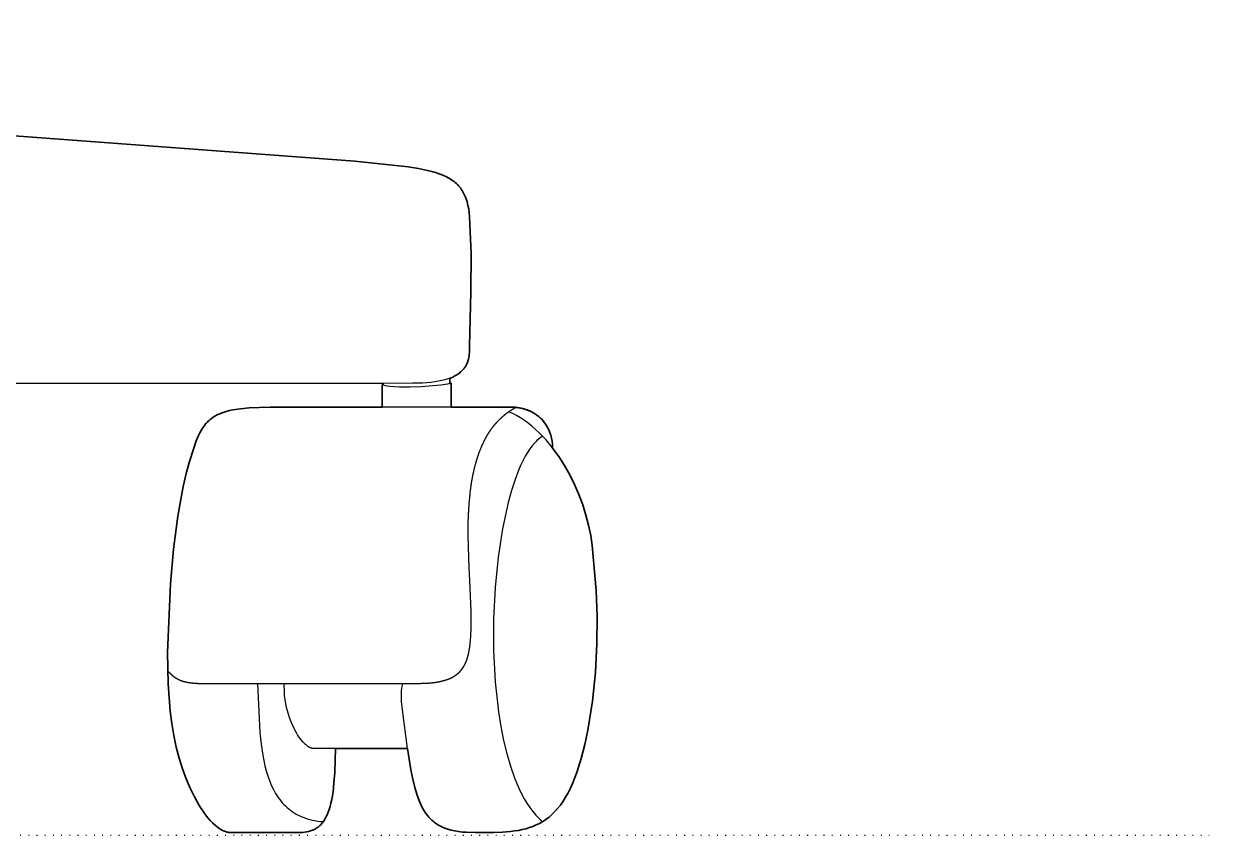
# Model space of a CAD drawing. Header units: millimetres. Extents: x 0 to 1824, y -1116 to 893.
# Drawn here: x 655 to 814, y -1115 to -1006.2 of the extents above; entities that cross this region are included whole.
import ezdxf

# ---------------------------------------------------------------- set-up
doc = ezdxf.new("R2010")
doc.units = ezdxf.units.MM
doc.linetypes.add('Dots', pattern=[1, 0, -1])
doc.layers.add('Blocks', color=7, linetype='Continuous')
for name, color, linetype, lineweight, true_color in [('Blocks$Inner', 7, 'Continuous', 25, 0x007f00), ('Blocks$Outline', 7, 'Continuous', 35, 0xff3f3f), ('Groud', 7, 'Dots', 25, 0x243775)]:
    doc.layers.add(name, color=color, linetype=linetype, lineweight=lineweight, true_color=true_color)

# ---------------------------------------------------------------- blocks, each defined once
blk = doc.blocks.new('Oxford Low Office Chair Back')
at = {"layer": 'Blocks$Inner'}
for points in [[(472.8, 107.29), (699.39, 90.41), (706.55, 89.67), (707.93, 89.44), (709.16, 89.19), (709.72, 89.05), (710.24, 88.89), (710.73, 88.73), (711.19, 88.55), (711.62, 88.36), (712.01, 88.15), (712.2, 88.04), (712.38, 87.92), (712.55, 87.8), (712.72, 87.68), (712.87, 87.55), (713.02, 87.41), (713.17, 87.28), (713.3, 87.13), (713.43, 86.98), (713.56, 86.83), (713.67, 86.67), (713.79, 86.5), (713.89, 86.33), (713.99, 86.15), (714.08, 85.97), (714.17, 85.78), (714.25, 85.58), (714.32, 85.38), (714.46, 84.96), (714.57, 84.5), (714.67, 84.02), (714.74, 83.51), (714.79, 82.97), (715, 78.05), (714.98, 72.89), (714.79, 65.59), (714.79, 65.17), (714.77, 64.74), (714.75, 64.52), (714.72, 64.31), (714.68, 64.09), (714.64, 63.88), (714.58, 63.66), (714.54, 63.56), (714.51, 63.45), (714.42, 63.25), (714.37, 63.14), (714.32, 63.04), (714.27, 62.94), (714.2, 62.84), (714.14, 62.75), (714.07, 62.65), (714, 62.55), (713.92, 62.46), (713.83, 62.37), (713.74, 62.28), (713.65, 62.19), (713.55, 62.1), (713.44, 62.01), (713.33, 61.93), (713.09, 61.77), (712.82, 61.61), (712.53, 61.47), (712.21, 61.33), (711.86, 61.21), (711.48, 61.09), (711.06, 60.99), (710.62, 60.9), (710.14, 60.82), (709.63, 60.75), (708.49, 60.66), (707.2, 60.63), (110.06, 60.14)], [(712.32, 57.41), (712.32, 60.63), (712.24, 60.6), (712.13, 60.58), (711.83, 60.52), (710.93, 60.4), (708.31, 60.17), (706.83, 60.12), (705.38, 60.13), (704.71, 60.16), (704.09, 60.22), (703.8, 60.26), (703.53, 60.3), (703.28, 60.36), (703.06, 60.42), (703.06, 57.41)], [(703.18, 60.63), (703.18, 60.38)], [(712.13, 61.31), (712.13, 60.58)], [(721.01, 57.41), (688.02, 57.41), (686.54, 57.39), (685.22, 57.32), (684.06, 57.21), (683.04, 57.06), (682.57, 56.96), (682.14, 56.85), (681.74, 56.72), (681.37, 56.58), (681.19, 56.51), (681.02, 56.43), (680.85, 56.35), (680.69, 56.26), (680.54, 56.17), (680.39, 56.07), (680.11, 55.87), (679.98, 55.77), (679.85, 55.66), (679.73, 55.54), (679.61, 55.42), (679.49, 55.3), (679.38, 55.17), (679.17, 54.9), (678.97, 54.61), (678.78, 54.31), (678.61, 53.98), (678.44, 53.64), (678.12, 52.89), (677.82, 52.06), (677.22, 50.15), (676.78, 48.55), (676.37, 46.78), (675.66, 42.79), (675.08, 38.38), (674.65, 33.74), (674.28, 24.52), (674.35, 20.32), (674.61, 16.64), (674.82, 14.99), (675.1, 13.38), (675.44, 11.82), (675.84, 10.33), (676.28, 8.91), (676.78, 7.56), (677.31, 6.31), (677.87, 5.15), (678.46, 4.1), (678.76, 3.61), (679.07, 3.16), (679.38, 2.73), (679.69, 2.34), (680, 1.97), (680.32, 1.65), (680.64, 1.35), (680.95, 1.1), (681.11, 0.98), (681.27, 0.88), (681.43, 0.78), (681.58, 0.69), (681.74, 0.61), (681.89, 0.55), (682.05, 0.49), (682.13, 0.47), (682.16, 0.45), (682.2, 0.44), (682.35, 0.41), (682.51, 0.38), (682.66, 0.36), (682.81, 0.36), (691.75, 0.36), (692.06, 0.36), (692.36, 0.38), (692.65, 0.41), (692.93, 0.45), (693.2, 0.51), (693.33, 0.54), (693.46, 0.58), (693.59, 0.63), (693.71, 0.67), (693.83, 0.73), (693.95, 0.78), (694.07, 0.84), (694.18, 0.91), (694.29, 0.98), (694.4, 1.06), (694.51, 1.14), (694.62, 1.23), (694.72, 1.32), (694.82, 1.42), (694.91, 1.52), (695.01, 1.63), (695.1, 1.75), (695.19, 1.87), (695.28, 2), (695.36, 2.14), (695.52, 2.43), (695.68, 2.75), (695.82, 3.1), (695.95, 3.47), (696.07, 3.88), (696.19, 4.33), (696.29, 4.8), (696.47, 5.85), (696.6, 7.05), (696.7, 8.41), (696.78, 11.62), (706.47, 11.62), (706.93, 8.78), (707.18, 7.54), (707.45, 6.4), (707.76, 5.38), (707.92, 4.9), (708.1, 4.46), (708.29, 4.03), (708.49, 3.64), (708.71, 3.27), (708.94, 2.92), (709.19, 2.59), (709.32, 2.44), (709.46, 2.29), (709.6, 2.15), (709.74, 2.02), (709.89, 1.89), (710.04, 1.76), (710.2, 1.64), (710.37, 1.53), (710.54, 1.42), (710.72, 1.32), (710.9, 1.22), (711.08, 1.13), (711.48, 0.97), (711.89, 0.82), (712.34, 0.7), (712.81, 0.59), (713.31, 0.51), (713.83, 0.44), (714.39, 0.4), (715.6, 0.36), (718.05, 0.38), (719.2, 0.42), (720.29, 0.51), (720.82, 0.58), (721.34, 0.66), (721.84, 0.76), (722.34, 0.88), (722.82, 1.03), (723.28, 1.19), (723.74, 1.38), (724.19, 1.6), (724.62, 1.85), (725.04, 2.13), (725.45, 2.44), (725.85, 2.79), (726.24, 3.17), (726.61, 3.59), (726.98, 4.05), (727.33, 4.56), (727.67, 5.11), (728, 5.7), (728.32, 6.34), (728.63, 7.03), (728.93, 7.77), (729.22, 8.56), (729.76, 10.32), (730.25, 12.2), (730.67, 14.11), (731.29, 17.99), (731.69, 21.87), (731.87, 25.68), (731.89, 29.36), (731.77, 32.84), (731.26, 38.89), (731.06, 40.23), (730.77, 41.59), (730.41, 42.96), (729.97, 44.34), (729.45, 45.7), (728.87, 47.04), (728.23, 48.35), (727.52, 49.61), (726.75, 50.82), (725.92, 51.96), (725.05, 53.03), (724.59, 53.53), (724.13, 54), (723.65, 54.45), (723.16, 54.88), (722.66, 55.28), (722.15, 55.65), (721.64, 55.99), (721.11, 56.29), (720.58, 56.57), (720.03, 56.81)], [(724.58, 53.53), (724.4, 53.41), (724.31, 53.35), (724.22, 53.28), (724.05, 53.14), (723.88, 52.99), (723.71, 52.83), (723.54, 52.65), (723.21, 52.26), (722.88, 51.84), (722.57, 51.36), (722.27, 50.85), (721.97, 50.3), (721.69, 49.71), (721.41, 49.08), (720.89, 47.72), (720.4, 46.24), (719.96, 44.63), (719.2, 41.12), (718.61, 37.29), (718.21, 33.22), (718.01, 29.02), (718.01, 24.77), (718.23, 20.58), (718.67, 16.54), (718.98, 14.6), (719.35, 12.73), (719.78, 10.95), (720.27, 9.27), (720.82, 7.69), (721.12, 6.94), (721.44, 6.23), (721.77, 5.55), (722.12, 4.9), (722.49, 4.29), (722.87, 3.72), (723.27, 3.18), (723.69, 2.69), (724.13, 2.24), (724.35, 2.03), (724.58, 1.83)], [(686.35, 20.37), (686.65, 13.78), (686.82, 12.23), (687.04, 10.73), (687.34, 9.31), (687.52, 8.63), (687.72, 7.98), (687.94, 7.34), (688.19, 6.74), (688.47, 6.16), (688.77, 5.61), (688.93, 5.35), (689.1, 5.09), (689.28, 4.84), (689.47, 4.6), (689.66, 4.37), (689.87, 4.15), (690.08, 3.94), (690.3, 3.73), (690.53, 3.54), (690.77, 3.35), (691.01, 3.17), (691.27, 3.01), (691.54, 2.85), (691.81, 2.7), (692.1, 2.57), (692.4, 2.44), (692.7, 2.32), (693.02, 2.22), (693.35, 2.12), (693.69, 2.04), (694.04, 1.97), (694.4, 1.91), (694.77, 1.86), (695.16, 1.83)], [(696.78, 11.62), (693.92, 11.62), (693.89, 11.62), (693.88, 11.62), (693.88, 11.62), (693.88, 11.62), (693.88, 11.62), (693.87, 11.62), (693.87, 11.62), (693.87, 11.62), (693.87, 11.62), (693.86, 11.62), (693.86, 11.62), (693.86, 11.62), (693.86, 11.62), (693.85, 11.62), (693.84, 11.62), (693.84, 11.62), (693.83, 11.62), (693.83, 11.62), (693.83, 11.62), (693.83, 11.62), (693.82, 11.62), (693.82, 11.62), (693.82, 11.62), (693.82, 11.62), (693.81, 11.62), (693.81, 11.62), (693.81, 11.62), (693.77, 11.63), (693.77, 11.63), (693.76, 11.63), (693.76, 11.63), (693.76, 11.63), (693.76, 11.63), (693.76, 11.63), (693.75, 11.63), (693.75, 11.63), (693.75, 11.63), (693.75, 11.63), (693.74, 11.63), (693.74, 11.64), (693.74, 11.64), (693.74, 11.64), (693.73, 11.64), (693.73, 11.64), (693.69, 11.65), (693.69, 11.65), (693.69, 11.65), (693.68, 11.65), (693.68, 11.65), (693.68, 11.65), (693.68, 11.65), (693.67, 11.65), (693.67, 11.65), (693.67, 11.65), (693.67, 11.65), (693.66, 11.65), (693.66, 11.65), (693.66, 11.65), (693.66, 11.65), (693.65, 11.65), (693.65, 11.66), (693.65, 11.66), (693.65, 11.66), (693.64, 11.66), (693.64, 11.66), (693.64, 11.66), (693.64, 11.66), (693.63, 11.66), (693.63, 11.66), (693.63, 11.66), (693.63, 11.66), (693.62, 11.66), (693.62, 11.66), (693.62, 11.67), (693.62, 11.67), (693.61, 11.67), (693.61, 11.67), (693.61, 11.67), (693.61, 11.67), (693.6, 11.67), (693.6, 11.67), (693.6, 11.67), (693.6, 11.67), (693.59, 11.67), (693.59, 11.67), (693.59, 11.67), (693.59, 11.68), (693.58, 11.68), (693.58, 11.68), (693.58, 11.68), (693.58, 11.68), (693.57, 11.68), (693.57, 11.68), (693.53, 11.7), (693.53, 11.7), (693.52, 11.7), (693.52, 11.7), (693.52, 11.7), (693.52, 11.7), (693.51, 11.7), (693.51, 11.7), (693.51, 11.7), (693.51, 11.7), (693.5, 11.71), (693.5, 11.71), (693.5, 11.71), (693.5, 11.71), (693.49, 11.71), (693.49, 11.71), (693.49, 11.71), (693.49, 11.71), (693.48, 11.71), (693.48, 11.71), (693.48, 11.72), (693.48, 11.72), (693.47, 11.72), (693.47, 11.72), (693.47, 11.72), (693.47, 11.72), (693.46, 11.72), (693.46, 11.72), (693.46, 11.72), (693.46, 11.72), (693.45, 11.73), (693.45, 11.73), (693.45, 11.73), (693.36, 11.77), (693.28, 11.81), (693.28, 11.81), (693.27, 11.82), (693.27, 11.82), (693.27, 11.82), (693.27, 11.82), (693.26, 11.82), (693.26, 11.82), (693.26, 11.82), (693.26, 11.83), (693.25, 11.83), (693.25, 11.83), (693.25, 11.83), (693.24, 11.83), (693.24, 11.83), (693.24, 11.84), (693.24, 11.84), (693.19, 11.86), (693.11, 11.92), (693.02, 11.98), (692.94, 12.05), (692.85, 12.12), (692.76, 12.2), (692.76, 12.2), (692.76, 12.2), (692.75, 12.2), (692.75, 12.21), (692.75, 12.21), (692.75, 12.21), (692.74, 12.21), (692.74, 12.22), (692.74, 12.22), (692.73, 12.22), (692.73, 12.22), (692.73, 12.23), (692.73, 12.23), (692.72, 12.23), (692.72, 12.23), (692.72, 12.24), (692.67, 12.28), (692.59, 12.37), (692.41, 12.55), (692.24, 12.76), (692.06, 12.98), (691.89, 13.22), (691.72, 13.48), (691.56, 13.75), (691.4, 14.04), (691.24, 14.34), (690.94, 14.98), (690.67, 15.66), (690.44, 16.39), (690.24, 17.14), (690.09, 17.92), (689.98, 18.73), (689.95, 19.13), (689.94, 19.54), (689.93, 19.95), (689.95, 20.37)], [(706.47, 11.62), (705.77, 16.83), (705.68, 17.94), (705.66, 18.91), (705.68, 19.34), (705.71, 19.73), (705.74, 19.91), (705.77, 20.07), (705.81, 20.23), (705.83, 20.3), (705.85, 20.37)]]:
    blk.add_lwpolyline(points, dxfattribs=at)
for points in [[(720.6, 57.18), (721.01, 57.41)], [(721.01, 57.41), (721.02, 57.4)], [(721.02, 57.4), (721.06, 57.4)], [(721.06, 57.4), (721.12, 57.4)], [(721.12, 57.4), (721.21, 57.38)], [(721.21, 57.38), (721.45, 57.35)], [(721.45, 57.35), (721.75, 57.29)], [(721.75, 57.29), (722.11, 57.19)], [(718.53, 55.49), (718.84, 55.81)], [(718.84, 55.81), (719.16, 56.11)], [(719.16, 56.11), (719.5, 56.4)], [(719.5, 56.4), (719.85, 56.68)], [(719.85, 56.68), (720.22, 56.94)], [(720.22, 56.94), (720.6, 57.18)], [(722.11, 57.19), (722.31, 57.13)], [(722.31, 57.13), (722.52, 57.05)], [(722.52, 57.05), (722.73, 56.97)], [(722.73, 56.97), (722.95, 56.87)], [(722.95, 56.87), (723.18, 56.76)], [(723.18, 56.76), (723.4, 56.63)], [(723.4, 56.63), (723.63, 56.49)], [(723.63, 56.49), (723.86, 56.33)], [(723.86, 56.33), (724.08, 56.16)], [(724.08, 56.16), (724.3, 55.97)], [(724.3, 55.97), (724.51, 55.76)], [(724.51, 55.76), (724.72, 55.52)], [(717.2, 53.71), (717.44, 54.09)], [(717.44, 54.09), (717.69, 54.46)], [(717.69, 54.46), (717.96, 54.82)], [(717.96, 54.82), (718.23, 55.16)], [(718.23, 55.16), (718.53, 55.49)], [(724.72, 55.52), (724.91, 55.27)], [(724.91, 55.27), (725, 55.14)], [(725, 55.14), (725.09, 55)], [(725.09, 55), (725.18, 54.85)], [(725.18, 54.85), (725.26, 54.7)], [(725.26, 54.7), (725.42, 54.39)], [(725.42, 54.39), (725.56, 54.04)], [(716.38, 52.08), (716.76, 52.92)], [(716.76, 52.92), (716.98, 53.32)], [(716.98, 53.32), (717.2, 53.71)], [(725.56, 54.04), (725.68, 53.67)], [(725.68, 53.67), (725.78, 53.28)], [(725.78, 53.28), (725.86, 52.86)], [(725.86, 52.86), (725.91, 52.41)], [(715.74, 50.3), (716.03, 51.21)], [(716.03, 51.21), (716.38, 52.08)], [(725.91, 52.41), (725.94, 51.93)], [(715.26, 48.41), (715.48, 49.37)], [(715.48, 49.37), (715.74, 50.3)], [(715.08, 47.43), (715.26, 48.41)], [(714.73, 44.4), (714.93, 46.43)], [(714.93, 46.43), (715.08, 47.43)], [(714.62, 42.34), (714.73, 44.4)], [(714.6, 40.29), (714.62, 42.34)], [(714.72, 36.34), (714.6, 40.29)], [(715.02, 29.86), (714.72, 36.34)], [(714.99, 27.53), (715.02, 29.86)], [(714.94, 26.49), (714.99, 27.53)], [(714.8, 25.11), (714.85, 25.55)], [(714.85, 25.55), (714.94, 26.49)], [(714.43, 23.55), (714.54, 23.91)], [(714.54, 23.91), (714.64, 24.29)], [(714.64, 24.29), (714.72, 24.69)], [(714.72, 24.69), (714.8, 25.11)], [(713.69, 22.19), (713.79, 22.32)], [(713.79, 22.32), (713.89, 22.46)], [(713.89, 22.46), (713.98, 22.6)], [(713.98, 22.6), (714.07, 22.75)], [(714.07, 22.75), (714.15, 22.9)], [(714.15, 22.9), (714.3, 23.21)], [(714.3, 23.21), (714.43, 23.55)], [(674.3, 22.03), (674.61, 21.72)], [(674.61, 21.72), (674.77, 21.57)], [(674.77, 21.57), (674.85, 21.5)], [(674.85, 21.5), (674.94, 21.42)], [(674.94, 21.42), (675.03, 21.35)], [(675.03, 21.35), (675.12, 21.28)], [(675.12, 21.28), (675.22, 21.21)], [(675.22, 21.21), (675.32, 21.14)], [(675.32, 21.14), (675.43, 21.07)], [(675.43, 21.07), (675.54, 21.01)], [(675.54, 21.01), (675.66, 20.95)], [(675.66, 20.95), (675.78, 20.89)], [(675.78, 20.89), (675.91, 20.83)], [(675.91, 20.83), (676.05, 20.77)], [(676.05, 20.77), (676.19, 20.72)], [(676.19, 20.72), (676.34, 20.67)], [(711, 20.67), (711.43, 20.78)], [(711.43, 20.78), (711.82, 20.91)], [(711.82, 20.91), (712, 20.98)], [(712, 20.98), (712.18, 21.05)], [(712.18, 21.05), (712.35, 21.13)], [(712.35, 21.13), (712.51, 21.22)], [(712.51, 21.22), (712.67, 21.31)], [(712.67, 21.31), (712.82, 21.4)], [(712.82, 21.4), (712.96, 21.5)], [(712.96, 21.5), (713.1, 21.6)], [(713.1, 21.6), (713.23, 21.71)], [(713.23, 21.71), (713.35, 21.82)], [(713.35, 21.82), (713.47, 21.94)], [(713.47, 21.94), (713.58, 22.06)], [(713.58, 22.06), (713.69, 22.19)], [(676.34, 20.67), (676.67, 20.58)], [(676.67, 20.58), (677.03, 20.51)], [(677.03, 20.51), (677.43, 20.45)], [(677.43, 20.45), (677.87, 20.4)], [(677.87, 20.4), (678.36, 20.38)], [(678.36, 20.38), (678.89, 20.37)], [(678.89, 20.37), (707.78, 20.37)], [(707.78, 20.37), (708.99, 20.4)], [(708.99, 20.4), (709.55, 20.44)], [(709.55, 20.44), (710.07, 20.5)], [(710.07, 20.5), (710.55, 20.57)], [(710.55, 20.57), (711, 20.67)]]:
    blk.add_open_spline(points, degree=1, dxfattribs=at)
at = {"layer": 'Blocks$Outline'}
for points in [[(430.56, 108.86), (444.48, 108.71), (459.64, 108.19), (472.8, 107.29), (699.39, 90.41)], [(699.39, 90.41), (706.55, 89.67), (707.93, 89.44), (709.16, 89.19), (709.72, 89.05), (710.24, 88.89), (710.73, 88.73), (711.19, 88.55), (711.62, 88.36), (712.01, 88.15), (712.2, 88.04), (712.38, 87.92), (712.55, 87.8), (712.72, 87.68), (712.87, 87.55), (713.02, 87.41), (713.17, 87.28), (713.3, 87.13), (713.43, 86.98), (713.56, 86.83), (713.67, 86.67), (713.79, 86.5), (713.89, 86.33), (713.99, 86.15), (714.08, 85.97), (714.17, 85.78), (714.25, 85.58), (714.32, 85.38), (714.46, 84.96), (714.57, 84.5), (714.67, 84.02), (714.74, 83.51), (714.79, 82.97), (715, 78.05), (714.98, 72.89), (714.79, 65.59), (714.79, 65.17), (714.77, 64.74), (714.75, 64.52), (714.72, 64.31), (714.68, 64.09), (714.64, 63.88), (714.58, 63.66), (714.54, 63.56), (714.51, 63.45), (714.42, 63.25), (714.37, 63.14), (714.32, 63.04), (714.27, 62.94), (714.2, 62.84), (714.14, 62.75), (714.07, 62.65), (714, 62.55), (713.92, 62.46), (713.83, 62.37), (713.74, 62.28), (713.65, 62.19), (713.55, 62.1), (713.44, 62.01), (713.33, 61.93), (713.09, 61.77), (712.82, 61.61), (712.53, 61.47), (712.21, 61.33), (712.13, 61.31)], [(703.18, 60.63), (600.82, 60.54)], [(703.18, 60.38), (703.18, 60.63)], [(712.13, 61.31), (712.13, 60.58)], [(712.13, 60.58), (712.13, 60.58), (712.24, 60.6), (712.32, 60.63), (712.32, 57.41)], [(703.06, 57.41), (703.06, 60.42), (703.18, 60.38)], [(725.94, 51.93), (726.75, 50.82), (727.52, 49.61), (728.23, 48.35), (728.87, 47.04), (729.45, 45.7), (729.97, 44.34), (730.41, 42.96), (730.77, 41.59), (731.06, 40.23), (731.26, 38.89), (731.77, 32.84), (731.89, 29.36), (731.87, 25.68), (731.69, 21.87), (731.29, 17.99), (730.67, 14.11), (730.25, 12.2), (729.76, 10.32), (729.22, 8.56), (728.93, 7.77), (728.63, 7.03), (728.32, 6.34), (728, 5.7), (727.67, 5.11), (727.33, 4.56), (726.98, 4.05), (726.61, 3.59), (726.24, 3.17), (725.85, 2.79), (725.45, 2.44), (725.04, 2.13), (724.62, 1.85), (724.19, 1.6), (723.74, 1.38), (723.28, 1.19), (722.82, 1.03), (722.34, 0.88), (721.84, 0.76), (721.34, 0.66), (720.82, 0.58), (720.29, 0.51), (719.2, 0.42), (718.05, 0.38), (715.6, 0.36), (714.39, 0.4), (713.83, 0.44), (713.31, 0.51), (712.81, 0.59), (712.34, 0.7), (711.89, 0.82), (711.48, 0.97), (711.08, 1.13), (710.9, 1.22), (710.72, 1.32), (710.54, 1.42), (710.37, 1.53), (710.2, 1.64), (710.04, 1.76), (709.89, 1.89), (709.74, 2.02), (709.6, 2.15), (709.46, 2.29), (709.32, 2.44), (709.19, 2.59), (708.94, 2.92), (708.71, 3.27), (708.49, 3.64), (708.29, 4.03), (708.1, 4.46), (707.92, 4.9), (707.76, 5.38), (707.45, 6.4), (707.18, 7.54), (706.93, 8.78), (706.47, 11.62), (696.78, 11.62), (696.7, 8.41), (696.6, 7.05), (696.47, 5.85), (696.29, 4.8), (696.19, 4.33), (696.07, 3.88), (695.95, 3.47), (695.82, 3.1), (695.68, 2.75), (695.52, 2.43), (695.36, 2.14), (695.28, 2), (695.19, 1.87), (695.1, 1.75), (695.01, 1.63), (694.91, 1.52), (694.82, 1.42), (694.72, 1.32), (694.62, 1.23), (694.51, 1.14), (694.4, 1.06), (694.29, 0.98), (694.18, 0.91), (694.07, 0.84), (693.95, 0.78), (693.83, 0.73), (693.71, 0.67), (693.59, 0.63), (693.46, 0.58), (693.33, 0.54), (693.2, 0.51), (692.93, 0.45), (692.65, 0.41), (692.36, 0.38), (692.06, 0.36), (691.75, 0.36), (682.81, 0.36), (682.66, 0.36), (682.51, 0.38), (682.35, 0.41), (682.2, 0.44), (682.16, 0.45), (682.13, 0.47), (682.05, 0.49), (681.89, 0.55), (681.74, 0.61), (681.58, 0.69), (681.43, 0.78), (681.27, 0.88), (681.11, 0.98), (680.95, 1.1), (680.64, 1.35), (680.32, 1.65), (680, 1.97), (679.69, 2.34), (679.38, 2.73), (679.07, 3.16), (678.76, 3.61), (678.46, 4.1), (677.87, 5.15), (677.31, 6.31), (676.78, 7.56), (676.28, 8.91), (675.84, 10.33), (675.44, 11.82), (675.1, 13.38), (674.82, 14.99), (674.61, 16.64), (674.35, 20.32), (674.28, 24.52), (674.65, 33.74), (675.08, 38.38), (675.66, 42.79), (676.37, 46.78), (676.78, 48.55), (677.22, 50.15), (677.82, 52.06), (678.12, 52.89), (678.44, 53.64), (678.61, 53.98), (678.78, 54.31), (678.97, 54.61), (679.17, 54.9), (679.38, 55.17), (679.49, 55.3), (679.61, 55.42), (679.73, 55.54), (679.85, 55.66), (679.98, 55.77), (680.11, 55.87), (680.39, 56.07), (680.54, 56.17), (680.69, 56.26), (680.85, 56.35), (681.02, 56.43), (681.19, 56.51), (681.37, 56.58), (681.74, 56.72), (682.14, 56.85), (682.57, 56.96), (683.04, 57.06), (684.06, 57.21), (685.22, 57.32), (686.54, 57.39), (688.02, 57.41), (703.06, 57.41)], [(712.32, 57.41), (721.01, 57.41)], [(721.01, 57.41), (721.02, 57.4), (721.06, 57.4), (721.12, 57.4), (721.21, 57.38), (721.45, 57.35), (721.75, 57.29), (722.11, 57.19), (722.31, 57.13), (722.52, 57.05), (722.73, 56.97), (722.95, 56.87), (723.18, 56.76), (723.4, 56.63), (723.63, 56.49), (723.86, 56.33), (724.08, 56.16), (724.3, 55.97), (724.51, 55.76), (724.72, 55.52), (724.91, 55.27), (725, 55.14), (725.09, 55), (725.18, 54.85), (725.26, 54.7), (725.42, 54.39), (725.56, 54.04), (725.68, 53.67), (725.78, 53.28), (725.86, 52.86), (725.91, 52.41), (725.94, 51.93)]]:
    blk.add_lwpolyline(points, dxfattribs=at)

msp = doc.modelspace()

# ---------------------------------------------------------------- linework, layer by layer
at = {"layer": 'Groud'}
msp.add_lwpolyline([(0, -1115.03), (814.04, -1115.03)], dxfattribs=at)

# ---------------------------------------------------------------- block references
at = {"layer": 'Blocks'}
msp.add_blockref('Oxford Low Office Chair Back', (0, -1115.03), dxfattribs=at)

doc.saveas('drawing.dxf')
